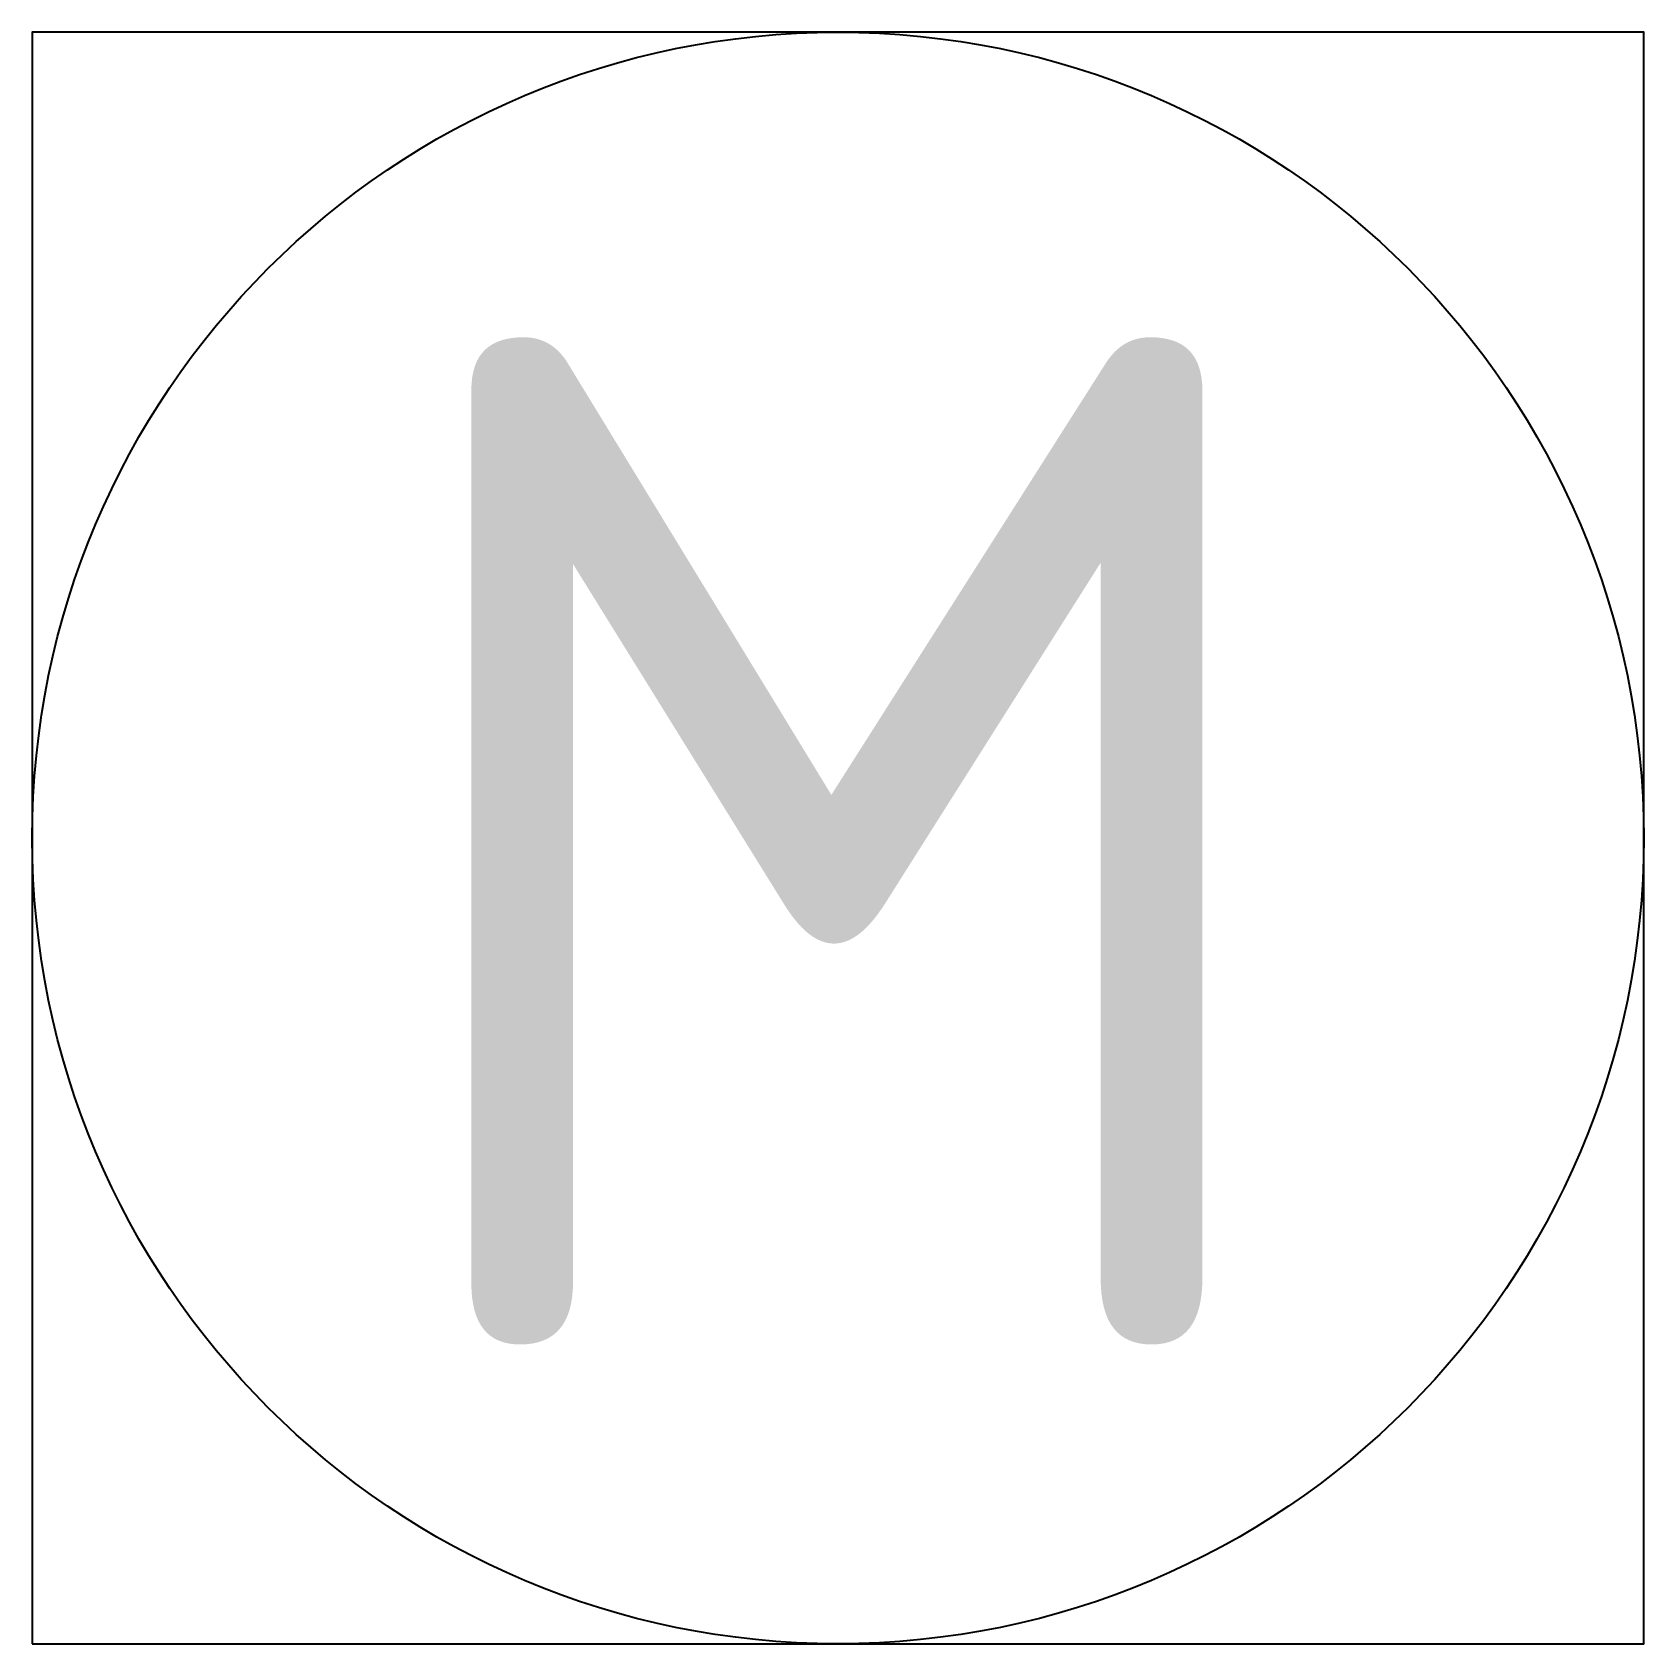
# Model space of a CAD drawing. Extents: x -2 to 2, y -1.99 to 2.01.
import ezdxf
from ezdxf.enums import TextEntityAlignment as Align

# ---------------------------------------------------------------- set-up
doc = ezdxf.new("R2010")
doc.units = 0
doc.header["$LTSCALE"] = 0.2
doc.styles.add('NLCS-ISO', font='NLCS-ISO.ttf')

msp = doc.modelspace()

# ---------------------------------------------------------------- linework, layer by layer
at = {"lineweight": -3, "flags": 128}
msp.add_lwpolyline([(-1.9978, -1.9943), (2.0022, -1.9943), (2.0022, 2.0057), (-1.9978, 2.0057)], close=True, dxfattribs=at)
at = {"lineweight": -3}
msp.add_circle((0.0022, 0.0057), 2, dxfattribs=at)

# ---------------------------------------------------------------- texts
at = {"ltscale": 0.1, "style": 'NLCS-ISO'}
msp.add_text('M', height=2.5, dxfattribs=at).set_placement((-0.0006, -0.0014), align=Align.MIDDLE_CENTER)

doc.saveas('drawing.dxf')
